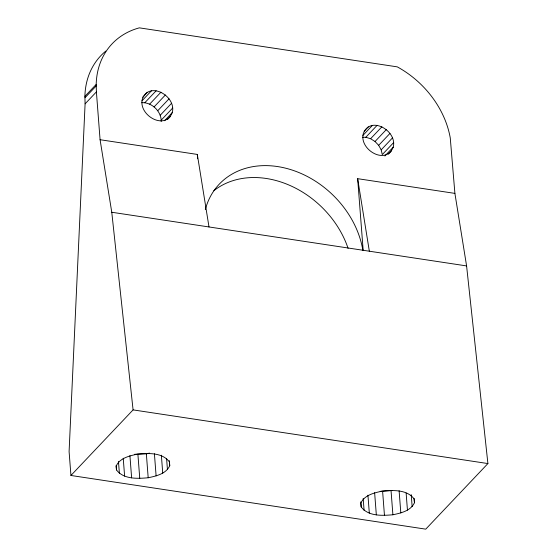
<?xml version="1.0" encoding="UTF-8"?>
<svg xmlns="http://www.w3.org/2000/svg" width="557" height="557" viewBox="0 0 557 557"><rect width="100%" height="100%" fill="white"/><g stroke="black" fill="none" stroke-linecap="round" stroke-linejoin="round"><path stroke-width="0.84" d="M85.096 103.839L69.096 451.553L70.934 475.476L425.757 529.15L487.904 463.563L466.592 265.919L454.902 193.39L450.265 137.976A87.338 69.333 43.5 0 0 397.266 66.861L139.347 27.85A87.324 69.326 43.5 0 0 96.194 84.413L84.894 96.333L85.096 103.839L96.396 91.912L96.194 84.413M161.21 121.496C161.509 111.435 151.803 102.105 141.75 102.683M172.252 112.591C176.757 96.591 149.617 80.375 142.397 98.909C137.885 114.902 165.032 131.139 172.252 112.591L164.524 120.751M393.193 147.194C397.691 131.194 370.558 114.972 363.331 133.513C358.819 149.506 385.973 165.735 393.193 147.194L384.866 155.981M169.739 465.749L169.412 461.899C162.247 452.375 148.364 453.14 137.697 454.08C129.732 455.779 119.859 457.917 116.148 466.084L116.476 469.941C123.64 479.466 137.523 478.7 148.19 477.76C156.162 476.068 166.014 473.916 169.739 465.749L169.342 460.625M414.443 502.769L414.123 498.912C406.958 489.387 393.068 490.16 382.401 491.1C374.436 492.792 364.563 494.929 360.852 503.103L361.18 506.954C368.344 516.478 382.227 515.712 392.894 514.772C400.866 513.088 410.718 510.929 414.443 502.769L414.116 498.494M85.04 97.705L96.34 85.785M142.627 97.273L147.382 92.253M141.972 100.81L151.49 90.763M144.869 102.676L156.169 90.749M149.659 104.124L160.959 92.197M154.094 106.902L165.394 94.975M157.742 110.732L169.036 98.805M160.242 115.243L171.535 103.317M161.342 119.992L172.642 108.065M167.42 119.581L170.393 116.441M364.16 131.25L368.323 126.857M362.913 135.414L372.431 125.374M362.691 137.287L365.81 137.266L377.103 125.346M365.81 137.266L370.6 138.728L381.9 126.801M370.6 138.728L375.035 141.506L386.335 129.579M393.576 142.669L382.283 154.595L381.176 149.847L378.676 145.335L389.977 133.408M70.934 475.476L133.081 409.889L111.769 212.252L100.079 139.716L96.396 91.912M381.176 149.847L392.476 137.92M388.361 154.185L391.334 151.044M134.669 454.275L146.352 453.837L149.52 453.106M380.187 491.344L392.643 490.487M100.079 139.716L197.31 154.428L209 226.957M363.164 250.274L357.657 178.679L454.902 193.39M111.769 212.252L466.592 265.919M133.081 409.889L487.904 463.563M375.035 141.506L378.676 145.335M357.657 178.679L369.34 251.207M411.226 494.679L412.145 506.64M406.13 493.063L407.446 510.149M399.111 490.738L400.817 512.948M391.056 490.849L392.894 514.772M382.624 491.511L384.462 515.434M374.624 492.667L376.33 514.877M367.94 495.201L369.319 513.143M363.178 498.452L364.097 510.414M360.783 501.829L361.18 506.954M197.31 154.428L197.644 158.738M166.585 458.515L167.441 469.628M161.363 455.194L162.741 473.137M154.407 453.725L156.113 475.936M146.352 453.837L148.19 477.76M137.92 454.498L139.758 478.414M129.92 455.647L131.626 477.864M123.229 458.188L124.615 476.124M118.467 461.44L119.393 473.401M116.141 465.666L116.476 469.941M84.894 96.333A87.324 69.326 43.5 0 1 105.802 51.084M205.31 209.613A88.514 70.266 43.5 0 1 286.542 168.416A88.514 70.266 43.5 0 1 362.906 250.58M213.811 190.745A88.514 70.266 43.5 0 1 348.097 248.366"/></g></svg>
